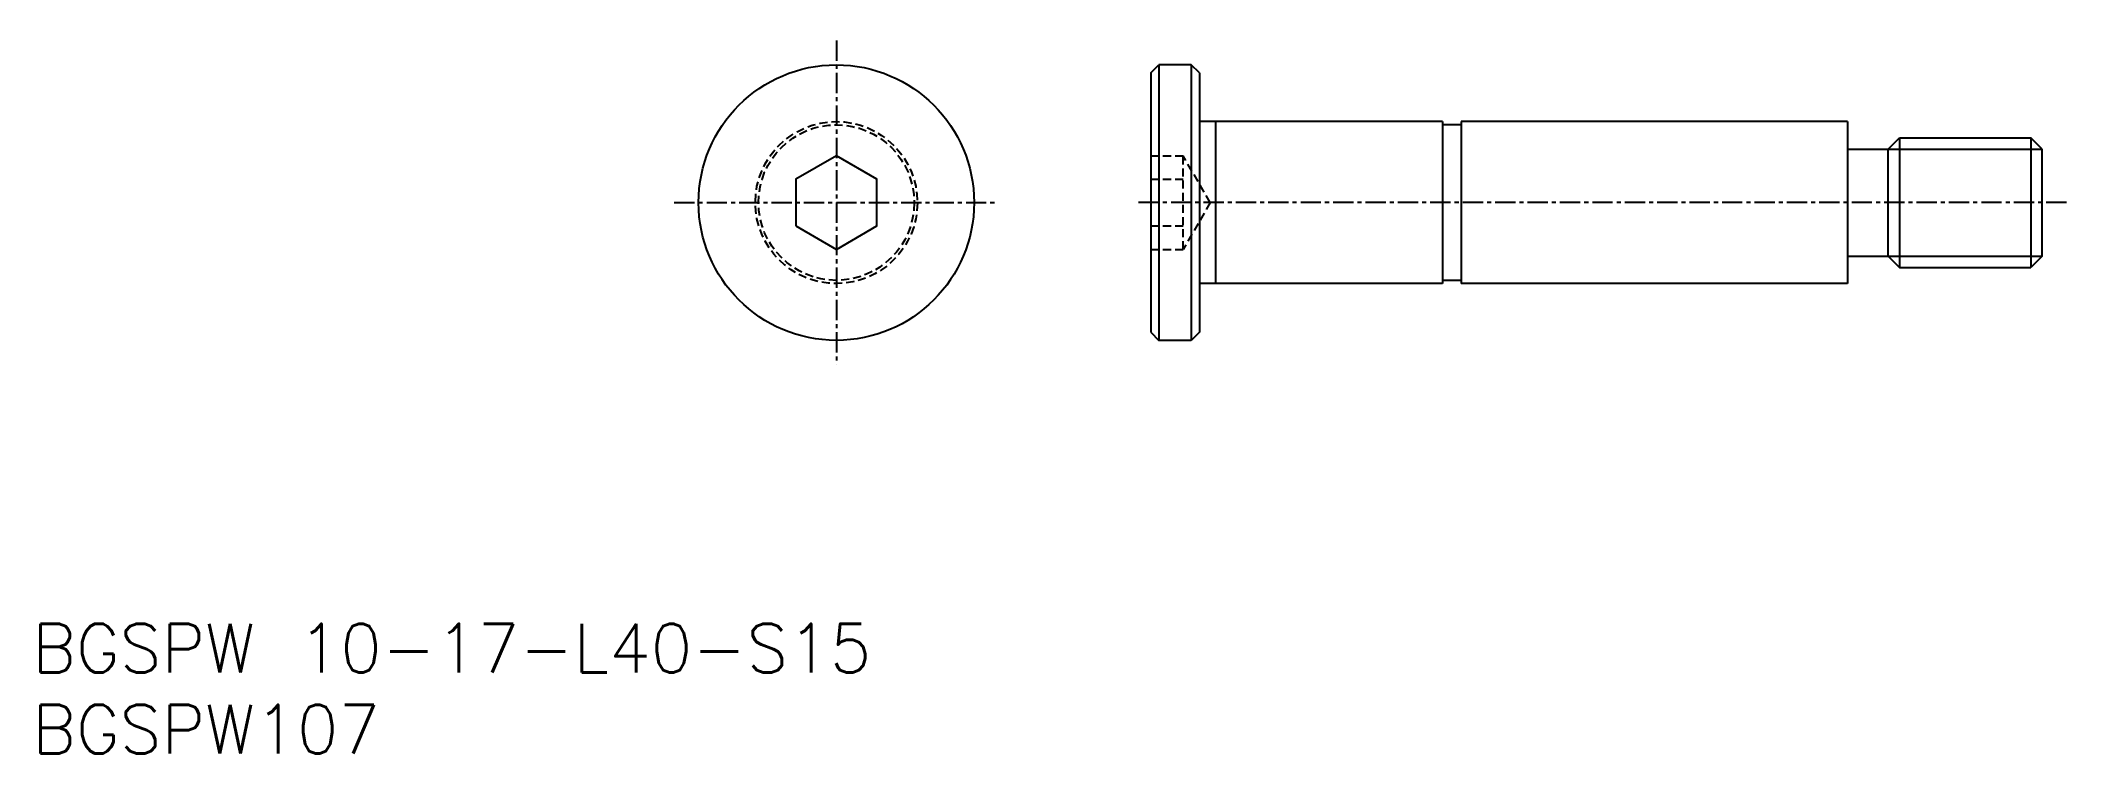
# Model space of a CAD drawing. Extents: x 45 to 170, y 37 to 81.
import ezdxf
from ezdxf.enums import TextEntityAlignment as Align

# ---------------------------------------------------------------- set-up
doc = ezdxf.new("R2010")
doc.units = 0
doc.linetypes.add('CENTER', pattern=[2, 1.25, -0.25, 0.25, -0.25])
doc.linetypes.add('DASHED', pattern=[0.75, 0.5, -0.25])
doc.layers.get('0').update_dxf_attribs({"linetype": 'CONTINUOUS'})
doc.layers.add('CENTER', color=1, linetype='CENTER')
doc.styles.get("Standard").update_dxf_attribs({"font": 'txt.shx', "bigfont": 'extfont.shx'})

msp = doc.modelspace()

# ---------------------------------------------------------------- linework, layer by layer
at = {"color": 7, "linetype": 'CONTINUOUS'}
for p, q in [((113.8, 79.29), (114.3, 79.79)), ((113.8, 79.29), (113.8, 63.29)), ((116.3, 79.79), (114.3, 79.79)), ((114.3, 79.79), (114.3, 62.79)), ((116.8, 79.29), (116.3, 79.79)), ((116.3, 79.79), (116.3, 62.79)), ((116.8, 79.29), (116.8, 63.29)), ((131.8, 76.29), (116.8, 76.29)), ((117.8, 76.29), (117.8, 66.29)), ((131.8, 76.29), (131.8, 66.29)), ((156.8, 76.29), (132.95, 76.29)), ((132.95, 76.29), (132.95, 66.29)), ((156.8, 76.29), (156.8, 66.29)), ((132.95, 76.09), (131.8, 76.09)), ((159.3, 74.59), (160, 75.29)), ((160, 75.29), (160, 67.29)), ((160, 75.29), (168.1, 75.29)), ((168.1, 75.29), (168.1, 67.29)), ((168.8, 74.59), (168.1, 75.29)), ((156.8, 74.59), (159.3, 74.59)), ((159.3, 67.99), (159.3, 74.59)), ((168.8, 67.99), (168.8, 74.59)), ((156.8, 67.99), (159.3, 67.99)), ((159.3, 67.99), (160, 67.29)), ((168.8, 67.99), (168.1, 67.29)), ((131.8, 66.29), (116.8, 66.29)), ((132.95, 66.49), (131.8, 66.49)), ((156.8, 66.29), (132.95, 66.29)), ((160, 67.29), (168.1, 67.29)), ((113.8, 63.29), (114.3, 62.79)), ((116.3, 62.79), (114.3, 62.79)), ((116.8, 63.29), (116.3, 62.79))]:
    msp.add_line(p, q, dxfattribs=at)
at = {"color": 3, "linetype": 'DASHED'}
for p, q in [((113.8, 74.18), (115.8, 74.18)), ((117.47, 71.29), (115.8, 74.18)), ((115.8, 68.4), (115.8, 74.18)), ((113.8, 72.73), (115.8, 72.73)), ((117.47, 71.29), (115.8, 68.4)), ((113.8, 69.85), (115.8, 69.85)), ((113.8, 68.4), (115.8, 68.4))]:
    msp.add_line(p, q, dxfattribs=at)
at = {"color": 3, "linetype": 'CONTINUOUS'}
for p, q in [((159.3, 74.59), (168.8, 74.59)), ((159.3, 67.99), (168.8, 67.99))]:
    msp.add_line(p, q, dxfattribs=at)
at = {"color": 7, "linetype": 'CONTINUOUS'}
msp.add_lwpolyline([(91.9, 69.85), (94.4, 68.4), (96.9, 69.85), (96.9, 72.73), (94.4, 74.18), (91.9, 72.73)], close=True, dxfattribs=at)
msp.add_circle((94.4, 71.29), 8.5, dxfattribs=at)
at = {"color": 3, "linetype": 'DASHED'}
for radius in [5, 4.8]:
    msp.add_circle((94.4, 71.29), radius, dxfattribs=at)
at = {"layer": 'CENTER', "color": 1, "linetype": 'CENTER'}
for p, q in [((94.4, 81.29), (94.4, 61.29)), ((84.4, 71.29), (104.4, 71.29)), ((170.3, 71.29), (113.04, 71.29))]:
    msp.add_line(p, q, dxfattribs=at)

# ---------------------------------------------------------------- texts
at = {"color": 7, "linetype": 'CONTINUOUS'}
for s, p in [('BGSPW 10-17-L40-S15', (44.78, 43.8)), ('BGSPW107', (44.78, 38.8))]:
    msp.add_text(s, height=3, dxfattribs=at).set_placement(p, align=Align.MIDDLE_LEFT)

doc.saveas('drawing.dxf')
